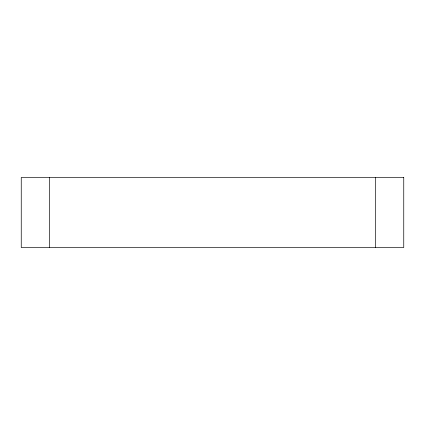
<?xml version="1.0" encoding="UTF-8"?>
<svg xmlns="http://www.w3.org/2000/svg" width="425" height="425" viewBox="0 0 425 425"><rect width="100%" height="100%" fill="white"/><g stroke="black" fill="none" stroke-linecap="round" stroke-linejoin="round"><path stroke-width="0.64" d="M375.355 177.475L375.355 247.525M49.645 177.475L49.645 247.525M403.75 177.475L21.25 177.475L21.25 247.525L403.75 247.525L403.75 177.475"/></g></svg>
